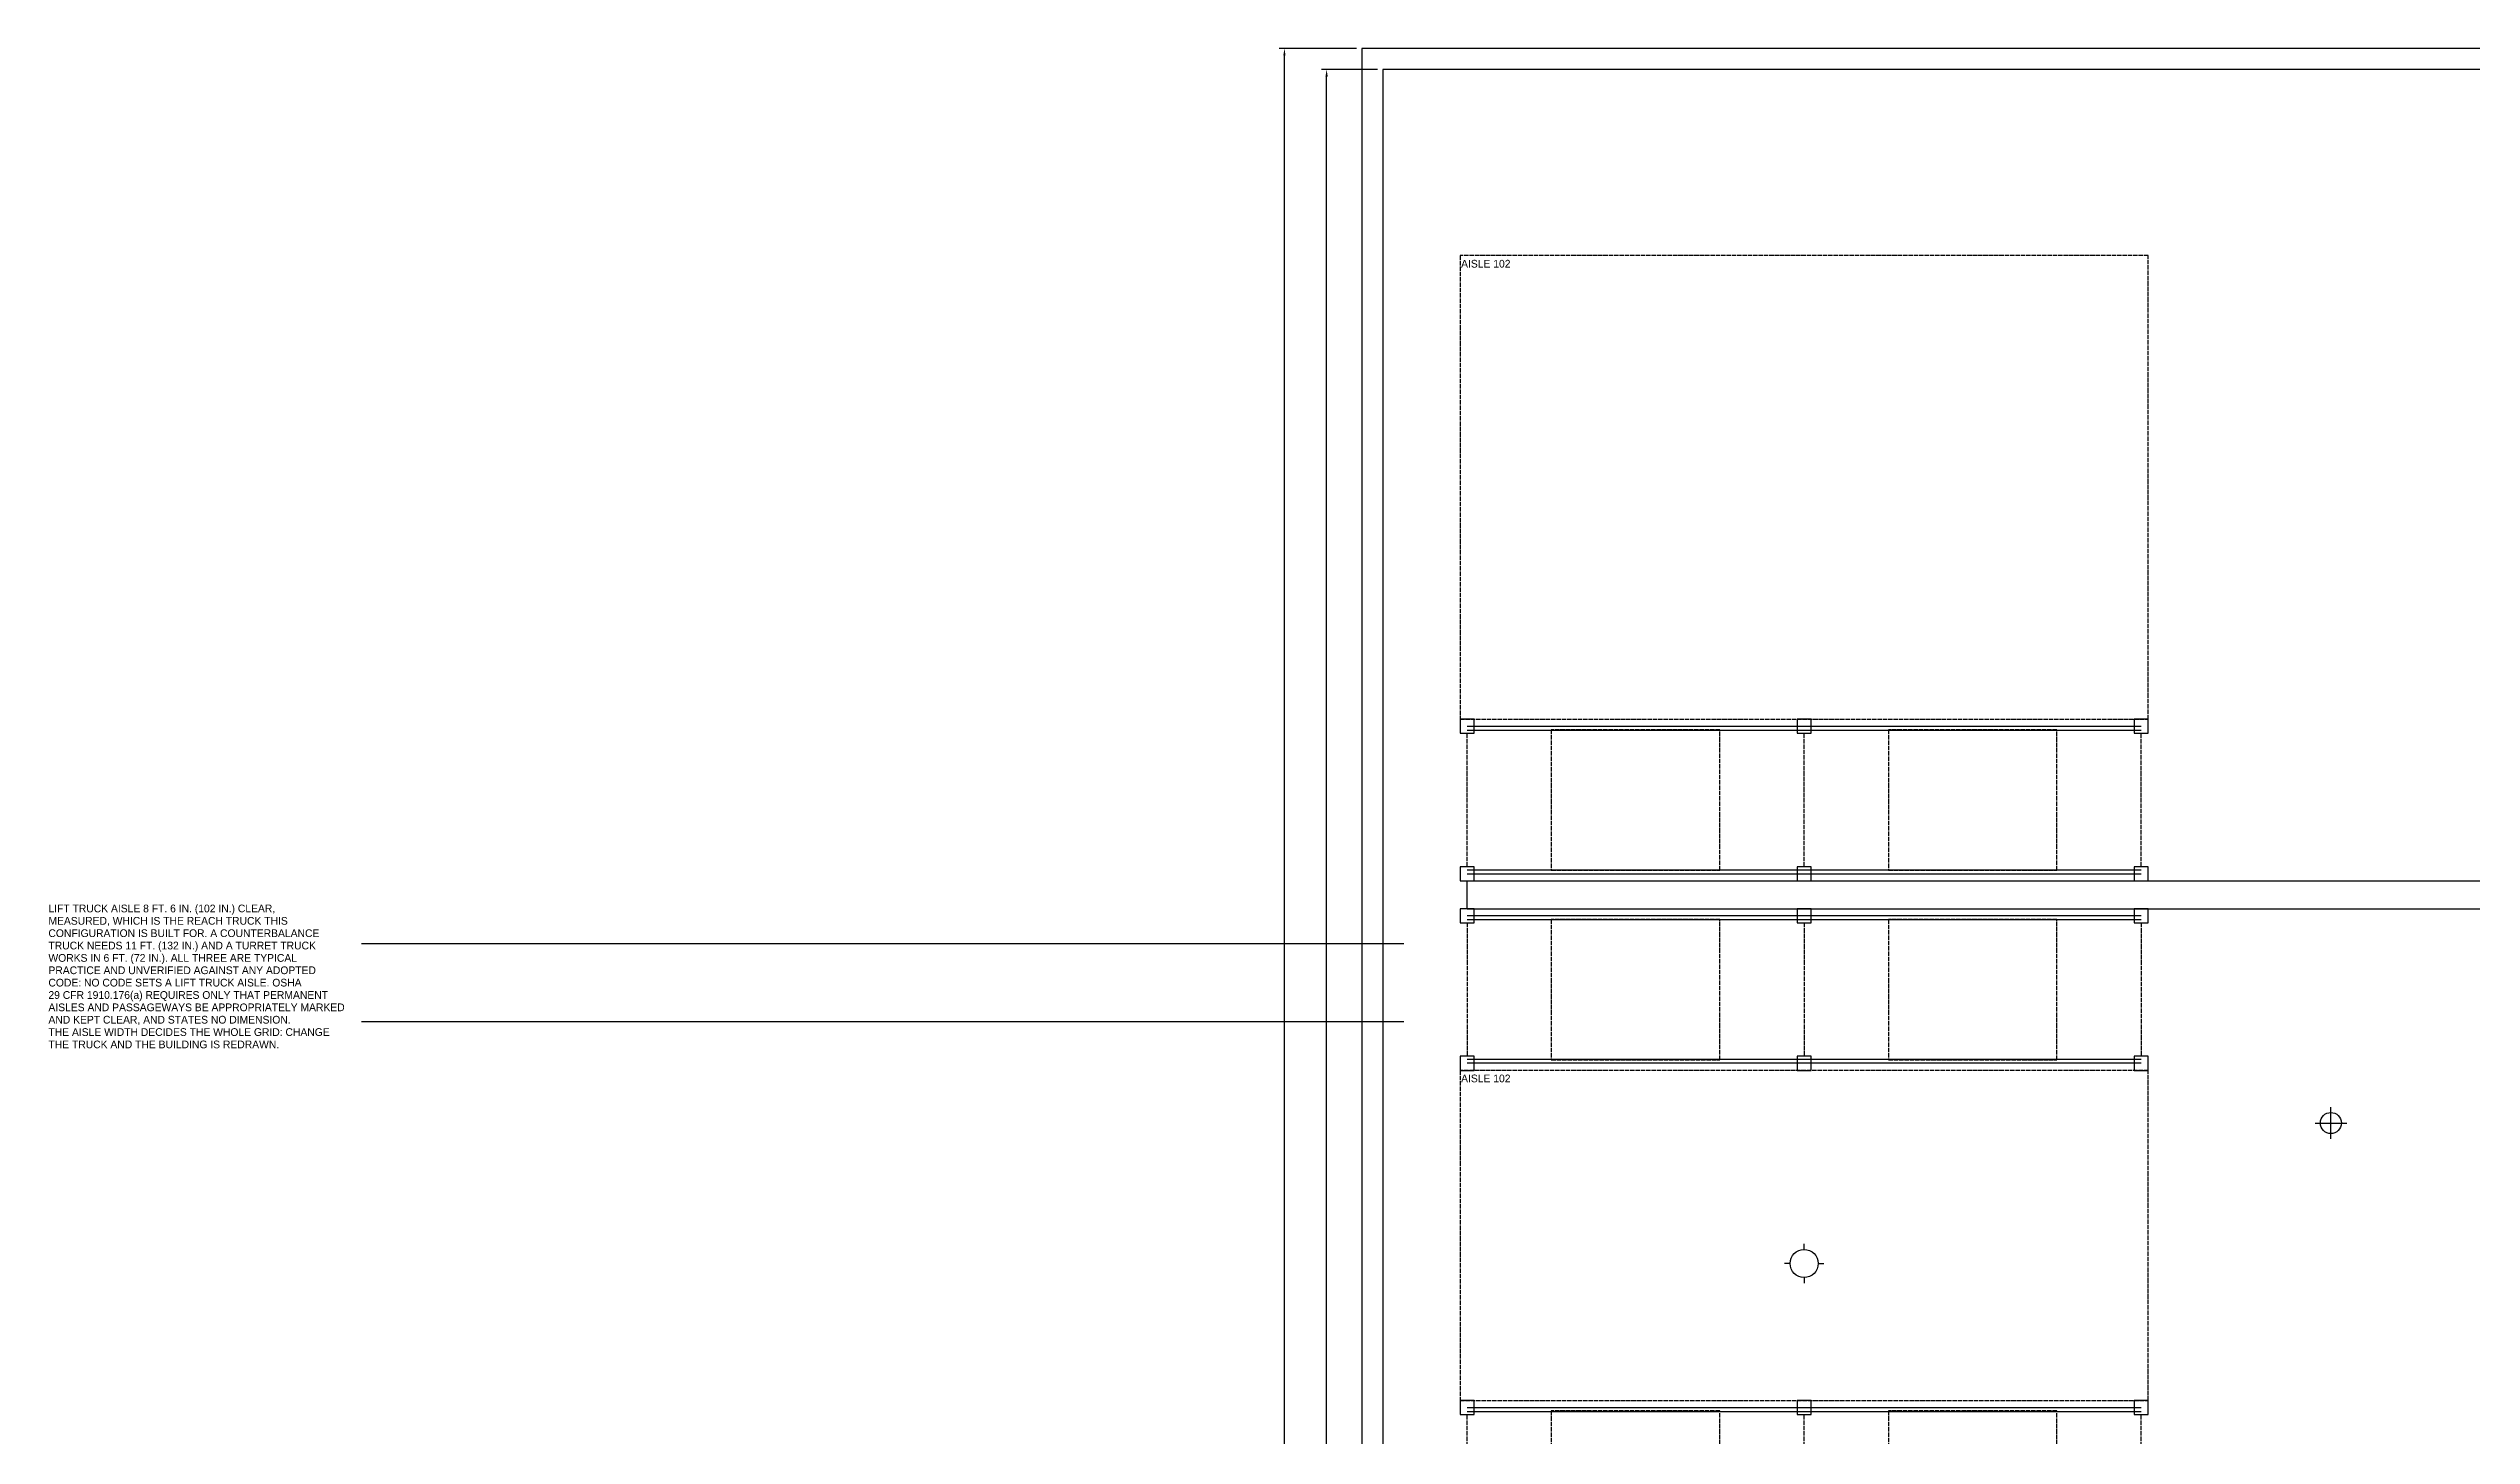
# Model space of a CAD drawing. Header units: inches. Extents: x -380 to 1003, y -134 to 1446.
# Drawn here: x -380 to 310, y 1051 to 1446 of the extents above; entities that cross this region are included whole.
import ezdxf
from ezdxf.enums import TextEntityAlignment as Align

# ---------------------------------------------------------------- set-up
doc = ezdxf.new("R2010")
doc.units = ezdxf.units.IN
doc.header["$MEASUREMENT"] = 0
doc.linetypes.add('DASHED', pattern=[1.524, 1.27, -0.254])
for name, color, linetype in [('A-ANNO-DIMS', 2, 'Continuous'), ('A-ANNO-TEXT', 7, 'Continuous'), ('A-AREA', 8, 'Continuous'), ('A-FLOR-IDEN', 7, 'Continuous'), ('A-WALL', 7, 'Continuous'), ('Q-EQPM', 3, 'Continuous')]:
    doc.layers.add(name, color=color, linetype=linetype)
doc.layers.add('A-CLRN', color=1, linetype='DASHED', plot=False)
doc.styles.add('OpenSansCondensed-Light', font='OpenSansCondensed-Light.ttf')
doc.dimstyles.new('ROOM', dxfattribs={"dimtxt": 3, "dimasz": 2, "dimexe": 1.5, "dimexo": 1.5, "dimgap": 1, "dimtad": 1, "dimdec": 0, "dimlunit": 4, "dimcen": 2.5, "dimclrt": 2, "dimazin": 3, "dimtfac": 1, "dimtmove": 0, "dimatfit": 3, "dimfrac": 1})

# ---------------------------------------------------------------- blocks, each defined once
blk = doc.blocks.new('RACK-BAY')
for p, q in [((0, 42), (192, 42)), ((0, 40.88), (192, 40.88)), ((0, 1.12), (192, 1.12)), ((0, 0), (192, 0))]:
    blk.add_line(p, q)
at = {"linetype": 'DASHED'}
for p, q in [((0, 2), (0, 40)), ((96, 2), (96, 40)), ((192, 2), (192, 40))]:
    blk.add_line(p, q, dxfattribs=at)
for points in [[(-2, 40), (2, 40), (2, 44), (-2, 44)], [(94, 40), (98, 40), (98, 44), (94, 44)], [(190, 40), (194, 40), (194, 44), (190, 44)], [(-2, -2), (2, -2), (2, 2), (-2, 2)], [(94, -2), (98, -2), (98, 2), (94, 2)], [(190, -2), (194, -2), (194, 2), (190, 2)]]:
    blk.add_lwpolyline(points, close=True)
for points in [[(24, 1), (72, 1), (72, 41), (24, 41)], [(120, 1), (168, 1), (168, 41), (120, 41)]]:
    blk.add_lwpolyline(points, close=True, dxfattribs=at)
blk = doc.blocks.new('ELEC-LIGHT-CEILING')
for p, q in [((-4, 0), (-5.6, 0)), ((0, 4), (0, 5.6)), ((4, 0), (5.6, 0)), ((0, -4), (0, -5.6))]:
    blk.add_line(p, q)
blk.add_circle((0, 0), 4)
blk = doc.blocks.new('SPRK-HEAD-UPRIGHT')
for p, q in [((-4.5, 0), (4.5, 0)), ((0, -4.5), (0, 4.5))]:
    blk.add_line(p, q)
blk.add_circle((0, 0), 3)
blk = doc.blocks.new('_CLOSEDFILLED')
at = {"color": 0, "linetype": 'BYBLOCK'}
blk.add_solid([(-1, 0.16), (0, 0), (-1, -0.16)], dxfattribs=at)
blk = doc.blocks.new('*D2')
for p, q in [((-1.5, 1440), (-17.5, 1440)), ((-16, 730.5), (-16, 1438)), ((-16, 2), (-16, 709.5)), ((-1.5, 0), (-17.5, 0))]:
    blk.add_line(p, q)
at = {"layer": 'Defpoints'}
for p in [(0, 1440), (-16, 0), (0, 0)]:
    blk.add_point(p, dxfattribs=at)
at = {"layer": 'A-ANNO-DIMS', "xscale": 2, "yscale": 2}
for p, rotation in [((-16, 1440), 90), ((-16, 0), 270)]:
    blk.add_blockref('_CLOSEDFILLED', p, dxfattribs=dict(at, rotation=rotation))
at = {"layer": 'A-ANNO-DIMS', "color": 2, "insert": (-16, 720), "char_height": 3, "attachment_point": 5, "rotation": 90, "style": 'OpenSansCondensed-Light'}
blk.add_mtext('120\'-0"', dxfattribs=at)
blk = doc.blocks.new('*D4')
for p, q in [((-7.5, 1446), (-29.5, 1446)), ((-28, 730.5), (-28, 1444)), ((-28, -4), (-28, 709.5)), ((-7.5, -6), (-29.5, -6))]:
    blk.add_line(p, q)
at = {"layer": 'Defpoints'}
for p in [(-6, 1446), (-28, -6), (-6, -6)]:
    blk.add_point(p, dxfattribs=at)
at = {"layer": 'A-ANNO-DIMS', "xscale": 2, "yscale": 2}
for p, rotation in [((-28, 1446), 90), ((-28, -6), 270)]:
    blk.add_blockref('_CLOSEDFILLED', p, dxfattribs=dict(at, rotation=rotation))
at = {"layer": 'A-ANNO-DIMS', "color": 2, "insert": (-28, 720), "char_height": 3, "attachment_point": 5, "rotation": 90, "style": 'OpenSansCondensed-Light'}
blk.add_mtext('121\'-0"', dxfattribs=at)

msp = doc.modelspace()

# ---------------------------------------------------------------- linework, layer by layer
at = {"layer": 'A-AREA'}
msp.add_lwpolyline([(-6, -6), (726, -6), (726, -6), (726, 1446), (726, 1446), (-6, 1446), (-6, 1446), (-6, -6)], close=True, dxfattribs=at)
at = {"layer": 'A-CLRN', "linetype": 'DASHED'}
for points in [[(22, 1255), (218, 1255), (218, 1387), (22, 1387), (22, 1255)], [(22, 1061), (218, 1061), (218, 1155), (22, 1155), (22, 1061)], [(22, 1061), (218, 1061), (218, 1155), (22, 1155), (22, 1061)]]:
    msp.add_lwpolyline(points, dxfattribs=at)
at = {"layer": 'A-FLOR-IDEN'}
for p, q in [((-290.869, 1191.09), (6, 1191.09)), ((-290.869, 1168.87), (6, 1168.87))]:
    msp.add_line(p, q, dxfattribs=at)
at = {"layer": 'A-WALL'}
for p, q in [((726, 1446), (-6, 1446)), ((-6, 1446), (-6, -6)), ((720, 1440), (0, 1440)), ((0, 1440), (0, 0)), ((24, 1209), (696, 1209)), ((24, 1201), (24, 1209)), ((24, 1201), (696, 1201))]:
    msp.add_line(p, q, dxfattribs=at)

# ---------------------------------------------------------------- block references
at = {"layer": 'Q-EQPM'}
for name, p in [('RACK-BAY', (24, 1211)), ('SPRK-HEAD-UPRIGHT', (270, 1140)), ('ELEC-LIGHT-CEILING', (120, 1100)), ('RACK-BAY', (24, 1017))]:
    msp.add_blockref(name, p, dxfattribs=at)
at = {"layer": 'Q-EQPM', "rotation": 180}
msp.add_blockref('RACK-BAY', (216, 1199), dxfattribs=at)

# ---------------------------------------------------------------- texts
at = {"layer": 'A-ANNO-TEXT'}
for s, p in [('LIFT TRUCK AISLE 8 FT. 6 IN. (102 IN.) CLEAR,', (-380, 1200)), ('CONFIGURATION IS BUILT FOR. A COUNTERBALANCE', (-380, 1192.96)), ('MEASURED, WHICH IS THE REACH TRUCK THIS', (-380, 1196.48)), ('WORKS IN 6 FT. (72 IN.). ALL THREE ARE TYPICAL', (-380, 1185.92)), ('TRUCK NEEDS 11 FT. (132 IN.) AND A TURRET TRUCK', (-380, 1189.44)), ('CODE: NO CODE SETS A LIFT TRUCK AISLE. OSHA', (-380, 1178.88)), ('PRACTICE AND UNVERIFIED AGAINST ANY ADOPTED', (-380, 1182.4)), ('AISLES AND PASSAGEWAYS BE APPROPRIATELY MARKED', (-380, 1171.84)), ('29 CFR 1910.176(a) REQUIRES ONLY THAT PERMANENT', (-380, 1175.36)), ('AND KEPT CLEAR, AND STATES NO DIMENSION.', (-380, 1168.32)), ('THE AISLE WIDTH DECIDES THE WHOLE GRID: CHANGE', (-380, 1164.8)), ('THE TRUCK AND THE BUILDING IS REDRAWN.', (-380, 1161.28))]:
    msp.add_text(s, height=2.2, dxfattribs=at).set_placement(p)
at = {"layer": 'A-CLRN'}
for p in [(29.338, 1384.7), (29.338, 1152.7)]:
    msp.add_text('AISLE 102', height=2.2, dxfattribs=at).set_placement(p, align=Align.MIDDLE_CENTER)

# ---------------------------------------------------------------- dimensions: what is measured, and where the dimension line sits
at = {"layer": 'A-ANNO-DIMS'}
for base, p1, p2, text, picture, middle in [((-28, -6), (-6, -6), (-6, 1446), '121\'-0"', '*D4', (-28, 720)), ((-16, 0), (0, 0), (0, 1440), '120\'-0"', '*D2', (-16, 720))]:
    dim = msp.add_linear_dim(base=base, p1=p1, p2=p2, angle=90, text=text, dimstyle='ROOM', override={"dimtxt": 3, "dimasz": 2, "dimexe": 1.5, "dimexo": 1.5, "dimgap": 1, "dimzin": 8, "dimlunit": 4}, dxfattribs=at)
    dim.commit()
    dim.dimension.update_dxf_attribs({"geometry": picture, "text_midpoint": middle})

doc.saveas('drawing.dxf')
